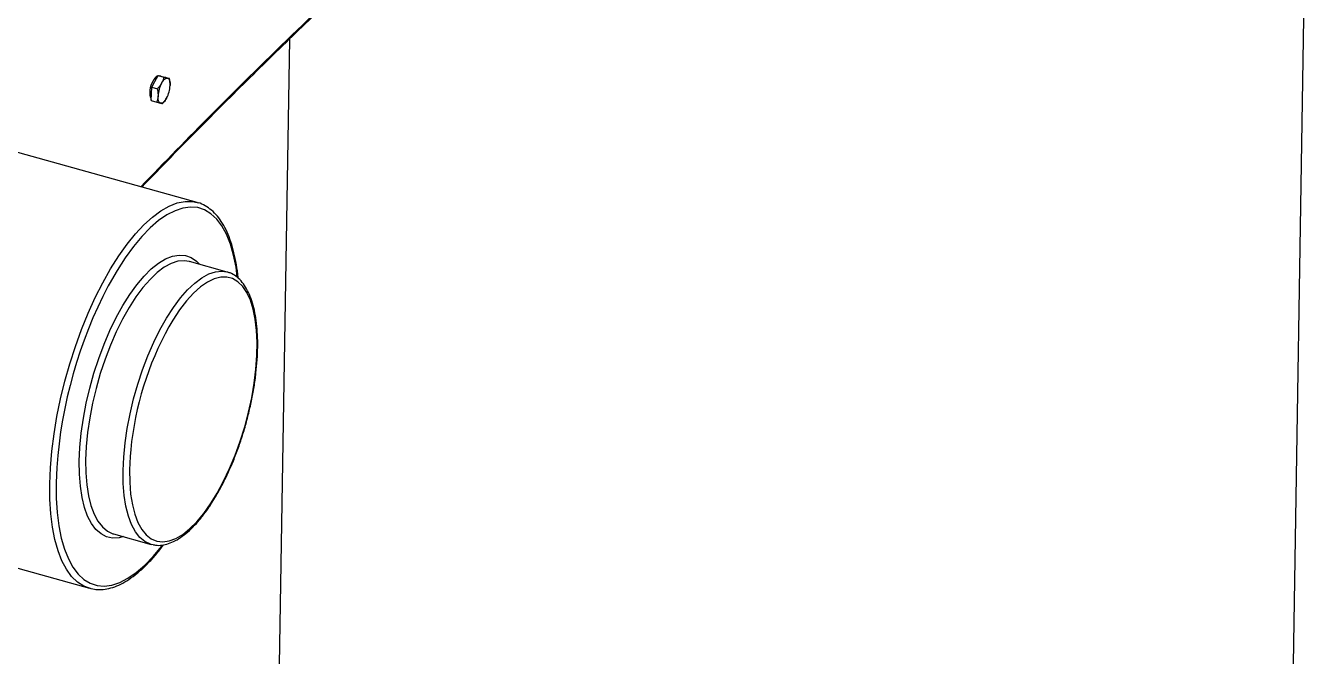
# Model space of a CAD drawing. Header units: millimetres. Extents: x -48 to 1187, y 2 to 839.
# Drawn here: x 832.5 to 941.3, y 248.3 to 301.9 of the extents above; entities that cross this region are included whole.
import ezdxf

# ---------------------------------------------------------------- set-up
doc = ezdxf.new("R2010")
doc.units = ezdxf.units.MM

msp = doc.modelspace()

# ---------------------------------------------------------------- linework, layer by layer
at = {"color": 7, "linetype": 'Continuous', "lineweight": 25}
for p, q in [((939.112363, 192.494074), (941.278208, 326.004343)), ((854.856924, 300.732456), (853.123677, 193.889009)), ((843.169615, 296.648629), (843.438106, 297.146018)), ((843.438106, 297.146018), (843.706598, 297.643406)), ((843.706598, 297.643406), (844.18572, 297.509731)), ((843.706598, 297.643406), (843.949624, 297.578197)), ((843.786057, 297.622086), (843.809776, 297.617223)), ((843.950453, 297.577974), (843.809776, 297.617223)), ((843.949624, 297.578197), (844.192651, 297.512987)), ((844.192651, 297.512987), (844.671773, 297.379312)), ((844.671773, 297.379312), (844.515636, 297.420279)), ((843.118685, 295.523431), (843.14415, 296.08603)), ((843.14415, 296.08603), (843.169615, 296.648629)), ((843.169615, 296.648629), (843.648737, 296.514953)), ((843.648737, 296.514953), (843.710162, 295.928112)), ((843.118685, 295.523431), (843.597807, 295.389756)), ((843.597807, 295.389756), (843.927723, 295.300304)), ((844.329307, 295.554951), (844.339003, 295.568802)), ((847.025106, 286.868203), (822.615843, 293.678399)), ((847.025106, 286.868203), (847.101648, 286.845609)), ((849.572752, 280.966452), (846.388935, 281.854738)), ((846.428214, 281.843318), (846.388935, 281.854738)), ((835.118174, 264.376956), (835.065899, 263.059575)), ((813.478783, 260.929138), (837.888045, 254.118941)), ((839.939245, 258.737612), (843.123062, 257.849326)), ((843.288966, 257.811015), (843.123062, 257.849326))]:
    msp.add_line(p, q, dxfattribs=at)
at = {"color": 7, "linetype": 'Continuous', "lineweight": 25, "flags": 128}
for points in [[(844.004118, 296.9881), (844.066679, 297.095178), (844.131893, 297.189681), (844.198643, 297.269994), (844.265786, 297.334741), (844.332176, 297.382815), (844.396674, 297.413394), (844.458178, 297.425953), (844.515636, 297.420279)], [(844.515636, 297.420279), (844.568064, 297.396468), (844.614566, 297.354928), (844.654345, 297.296369), (844.686721, 297.221794), (844.71114, 297.132478), (844.727184, 297.02995), (844.734579, 296.915964), (844.733198, 296.79247)], [(843.927723, 295.300304), (843.875295, 295.324115), (843.828794, 295.365655), (843.789015, 295.424213), (843.756639, 295.498789), (843.73222, 295.588104), (843.716175, 295.690632), (843.708781, 295.804619), (843.710162, 295.928112)], [(844.439241, 295.732483), (844.37668, 295.625405), (844.311466, 295.530902), (844.244717, 295.450589), (844.177573, 295.385842), (844.111184, 295.337768), (844.046685, 295.307189), (843.985181, 295.29463), (843.927723, 295.300304)], [(834.525529, 262.981519), (834.580017, 264.345928), (834.699773, 265.761278), (834.883805, 267.215842), (835.130587, 268.697565), (835.438074, 270.194171), (835.803719, 271.693258), (836.224491, 273.182404), (836.696905, 274.64927), (837.217045, 276.0817), (837.780601, 277.467825), (838.382904, 278.796159), (839.018963, 280.055695), (839.683506, 281.235997), (840.371029, 282.327283), (841.075833, 283.320512), (841.792078, 284.207452), (842.513829, 284.980755), (843.235106, 285.634013), (843.949932, 286.161812), (844.652383, 286.559779), (845.336639, 286.824617), (845.99703, 286.95413), (846.628084, 286.947246), (847.025106, 286.868203)], [(850.43371, 280.547544), (850.322687, 281.368183), (850.115702, 282.40673), (849.846391, 283.342796), (849.51705, 284.168396), (849.130489, 284.876484), (848.690007, 285.46102), (848.199362, 285.917018), (847.66274, 286.240585), (847.084719, 286.428963), (846.47023, 286.480544), (845.824516, 286.394887), (845.153086, 286.172724), (844.461669, 285.81595), (843.756163, 285.327609), (843.042588, 284.711866), (842.327031, 283.973977), (841.615597, 283.120235), (840.914356, 282.157925), (840.229292, 281.095256), (839.566248, 279.941296), (839.491949, 279.803701)], [(837.025334, 264.915494), (837.076548, 266.083304), (837.192728, 267.299966), (837.372558, 268.551695), (837.614001, 269.824308), (837.914319, 271.103385), (838.270112, 272.374435), (838.677347, 273.623055), (839.13141, 274.835099), (839.627157, 275.996833), (840.158971, 277.095095), (840.720825, 278.117441), (841.306355, 279.052287), (841.908925, 279.889041), (842.521709, 280.618222), (843.137762, 281.231569), (843.750106, 281.722131), (844.351802, 282.084351), (844.936033, 282.314125), (845.496178, 282.408849), (846.025892, 282.36745), (846.519172, 282.190396), (846.970429, 281.879695), (847.227374, 281.620813)], [(846.388935, 281.854738), (845.934759, 281.923995), (845.392237, 281.873448), (844.823592, 281.687167), (844.235492, 281.367337), (843.634829, 280.917708), (843.028648, 280.343551), (842.424055, 279.651598), (841.828139, 278.849962), (841.247885, 277.94804), (840.690096, 276.956406), (840.161313, 275.886688), (839.667735, 274.751426), (839.215149, 273.56393), (838.80886, 272.338123), (838.453632, 271.088376), (838.15363, 269.829341), (837.912371, 268.575779), (837.732684, 267.342387), (837.616675, 266.143626), (837.565704, 264.99355)], [(840.749521, 264.105263), (840.800492, 265.25534), (840.916501, 266.454101), (841.096188, 267.687493), (841.337447, 268.941054), (841.637449, 270.200089), (841.992677, 271.449836), (842.398965, 272.675644), (842.851552, 273.863139), (843.34513, 274.998401), (843.873913, 276.06812), (844.431701, 277.059753), (845.011955, 277.961675), (845.607872, 278.763312), (846.212465, 279.455265), (846.818646, 280.029422), (847.419308, 280.479051), (848.007409, 280.79888), (848.576054, 280.985161), (849.118576, 281.035709), (849.554554, 280.971431)], [(841.289891, 264.183319), (841.304883, 263.113836), (841.385384, 262.119557), (841.530418, 261.21255), (841.738224, 260.403825), (842.006279, 259.703199), (842.331329, 259.119177), (842.70943, 258.658848), (843.135991, 258.3278), (843.605834, 258.13005), (844.113257, 258.068001), (844.652099, 258.142404), (845.215821, 258.352357), (845.797578, 258.695311), (846.39031, 259.167103), (846.986821, 259.762007), (847.579871, 260.4728), (848.16226, 261.290855), (848.72692, 262.206242), (849.266996, 263.207849), (849.775933, 264.283518), (850.247552, 265.420191), (850.676128, 266.604072), (851.056461, 267.82079), (851.383931, 269.055574), (851.654566, 270.293438), (851.865079, 271.519353), (852.012915, 272.718441), (852.096279, 273.876144), (852.114161, 274.978411), (852.066341, 276.011862), (851.953403, 276.963951), (851.776715, 277.823121), (851.538422, 278.578944), (851.241419, 279.222245), (850.889308, 279.745215), (850.486366, 280.141505), (850.037482, 280.406306), (849.548106, 280.536403), (849.024178, 280.530217), (848.472057, 280.387822), (847.898447, 280.110948), (847.310309, 279.702956), (846.714784, 279.168797), (846.119098, 278.514956), (845.530485, 277.749369), (844.956088, 276.88133), (844.624984, 276.322344)], [(841.390909, 265.904973), (841.340591, 265.315023), (841.289891, 264.183319)], [(840.777685, 258.503687), (840.401146, 258.411276), (839.855443, 258.384576), (839.34322, 258.493957), (838.870281, 258.738181), (838.441984, 259.114479), (838.063182, 259.618589), (837.738168, 260.244798), (837.470623, 260.986012), (837.263579, 261.833832), (837.119382, 262.778652), (837.039666, 263.809767), (837.025334, 264.915494)], [(837.565704, 264.99355), (837.58037, 263.905642), (837.660499, 262.892657), (837.805153, 261.966472), (838.012636, 261.137944), (838.280514, 260.416789), (838.605648, 259.811461), (838.984226, 259.329056), (839.411809, 258.97523), (839.883384, 258.754133), (839.939245, 258.737612)], [(843.123062, 257.849326), (843.067201, 257.865846), (842.595626, 258.086944), (842.168043, 258.440769), (841.789465, 258.923174), (841.464331, 259.528503), (841.196452, 260.249658), (840.98897, 261.078185), (840.844316, 262.00437), (840.764187, 263.017355), (840.749521, 264.105263)], [(837.888045, 254.118941), (837.404855, 254.305535), (836.869384, 254.650694), (836.380211, 255.127132), (835.941388, 255.730902), (835.556552, 256.456999), (835.228891, 257.299408), (834.961122, 258.251147), (834.755462, 259.304332), (834.613616, 260.450234), (834.536759, 261.679358), (834.525529, 262.981519)], [(835.065899, 263.059575), (835.077506, 261.769861), (835.155086, 260.553732), (835.297978, 259.421564), (835.504963, 258.383017), (835.774275, 257.446951), (836.103616, 256.621352), (836.490176, 255.913263), (836.930658, 255.328727), (837.421303, 254.87273), (837.957925, 254.549162), (838.535947, 254.360784), (839.150436, 254.309203), (839.79615, 254.39486), (840.467579, 254.617023), (841.158997, 254.973797), (841.864503, 255.462139), (842.578078, 256.077881), (843.293635, 256.815771), (844.005069, 257.669513), (844.064491, 257.746333)], [(838.020437, 254.085628), (837.982186, 254.094516), (837.888045, 254.118941)]]:
    msp.add_lwpolyline(points, dxfattribs=at)
at = {"color": 7, "linetype": 'Continuous', "lineweight": 25}
for centre, radius, start, end in [((844.845247, 296.19699), 1.837238, 147.44969136, 200.15537133), ((844.008086, 296.922638), 0.758487, 114.88186584, 159.72312119), ((846.299605, 295.78076), 2.593632, 152.25730981, 176.74309151), ((842.143754, 296.939823), 2.593632, 332.25730981, 356.74309151), ((874.278203, 261.60774), 39.25782, 152.38687555, 175.95504056), ((868.450298, 263.215076), 27.192758, 151.18302945, 174.32303973)]:
    msp.add_arc(centre, radius, start, end, dxfattribs=at)
for points, knots in [([(820.695904, 300.16429), (822.958422, 301.858959), (827.483689, 305.248468), (834.293858, 310.671478), (841.248803, 316.451208), (848.34847, 322.630104), (855.589713, 329.217385), (862.832488, 336.093072), (870.073336, 343.25362), (877.308815, 350.694571), (884.417605, 358.283768), (891.396309, 366.00697), (898.243983, 373.821911), (902.798375, 379.233805), (905.075456, 381.939614)], [0, 0, 0, 0, 0.0809833634, 0.1619749391, 0.2429580762, 0.328634895, 0.4143217634, 0.4999984823, 0.5855068649, 0.6710253371, 0.7565338187, 0.8376863058, 0.9188472846, 1, 1, 1, 1]), ([(904.81662, 380.765988), (902.608238, 378.148662), (898.191263, 372.91376), (891.550903, 365.346442), (884.709413, 357.779184), (877.667319, 350.261172), (870.427795, 342.816067), (863.182899, 335.651515), (855.936075, 328.771985), (848.690784, 322.181016), (841.645058, 316.049082), (834.801702, 310.358706), (828.16031, 305.060978), (823.746707, 301.743771), (821.540012, 300.085247)], [0, 0, 0, 0, 0.0797386628, 0.1594849602, 0.2392234208, 0.3259187639, 0.4126242363, 0.499319479, 0.5861853946, 0.6730616006, 0.7599276174, 0.8399490363, 0.9199783757, 1, 1, 1, 1]), ([(842.245822, 288.201625), (844.253212, 290.272035), (848.673805, 294.831406), (855.508432, 301.537422), (862.749914, 308.386852), (869.989628, 314.939789), (877.22386, 321.201141), (884.243011, 327.003516), (891.042716, 332.342382), (895.798406, 335.962608), (898.347927, 337.779561), (898.709908, 338.037532)], [0, 0, 0, 0, 0.1063090002, 0.2341093609, 0.3618946434, 0.4899314796, 0.6179834832, 0.7460204689, 0.8633001724, 0.9805913525, 1, 1, 1, 1]), ([(842.347663, 288.173212), (843.168286, 289.02675), (845.483161, 291.434476), (849.279828, 295.264989), (853.72379, 299.659656), (858.128407, 303.902087), (862.493968, 308.000064), (866.831898, 311.963225), (871.165605, 315.816191), (875.518649, 319.580541), (879.903521, 323.266775), (884.320691, 326.873655), (888.771025, 330.403979), (893.254219, 333.845396), (896.570969, 336.338205), (898.390529, 337.649379), (898.707315, 337.877654)], [0, 0, 0, 0, 0.0435348368, 0.1228063007, 0.201371569, 0.2792580459, 0.3564928597, 0.4330833117, 0.5096419733, 0.5868284089, 0.6646634191, 0.7431720288, 0.8223794243, 0.9023109914, 0.9829923332, 1, 1, 1, 1]), ([(844.18572, 297.509731), (844.152993, 297.372997), (844.110638, 297.196037), (844.023847, 297.026612), (844.004118, 296.9881)], [0, 0, 0, 0, 0.7726909478, 1, 1, 1, 1]), ([(844.515636, 297.420279), (844.509792, 297.421848), (844.42649, 297.444213), (844.301729, 297.478163), (844.18572, 297.509731)], [0, 0, 0, 0, 0.070150268, 1, 1, 1, 1]), ([(844.733198, 296.79247), (844.733714, 296.805822), (844.741078, 296.99615), (844.705166, 297.194695), (844.671773, 297.379312)], [0, 0, 0, 0, 0.070150268, 1, 1, 1, 1]), ([(844.004118, 296.9881), (843.920772, 296.857364), (843.815905, 296.69287), (843.677201, 296.545248), (843.648737, 296.514953)], [0, 0, 0, 0, 0.7947832543, 1, 1, 1, 1]), ([(843.710162, 295.928112), (843.709472, 295.914809), (843.699637, 295.725171), (843.646871, 295.551367), (843.597807, 295.389756)], [0, 0, 0, 0, 0.070150268, 1, 1, 1, 1]), ([(843.927723, 295.300304), (843.933393, 295.298783), (844.014225, 295.277107), (844.050308, 295.267899), (844.08386, 295.259336)], [0, 0, 0, 0, 0.070150268, 1, 1, 1, 1]), ([(844.08386, 295.259336), (844.112324, 295.289631), (844.251028, 295.437253), (844.355895, 295.601746), (844.439241, 295.732483)], [0, 0, 0, 0, 0.2052167455, 1, 1, 1, 1]), ([(850.502581, 280.431889), (850.501043, 280.453792), (850.472206, 280.864616), (850.36006, 281.597605), (850.161691, 282.616011), (849.896604, 283.539253), (849.573628, 284.37062), (849.191091, 285.100558), (848.750669, 285.720628), (848.257048, 286.228012), (847.711488, 286.596258), (847.324479, 286.797843), (847.115096, 286.840659), (847.110817, 286.841534)], [0, 0, 0, 0, 0.006235504, 0.1169601182, 0.2279106945, 0.3391119251, 0.4505513949, 0.562104755, 0.6733274481, 0.7835081187, 0.8917900106, 0.9977889576, 1, 1, 1, 1]), ([(843.321722, 257.818925), (843.427079, 257.798084), (843.706121, 257.742887), (844.185781, 257.79125), (844.748088, 257.946248), (845.32702, 258.226816), (845.918232, 258.627004), (846.514927, 259.145721), (847.108498, 259.774948), (847.691746, 260.50563), (848.258896, 261.328538), (848.804935, 262.234632), (849.324986, 263.214392), (849.814259, 264.257691), (850.268107, 265.353783), (850.682107, 266.491368), (851.052137, 267.658696), (851.374448, 268.843696), (851.645708, 270.034081), (851.863062, 271.217538), (852.024157, 272.381881), (852.127152, 273.515234), (852.170693, 274.606148), (852.153875, 275.643756), (852.076156, 276.617895), (851.937214, 277.519211), (851.736736, 278.339056), (851.474272, 279.069489), (851.14927, 279.700915), (850.763258, 280.22546), (850.318278, 280.623233), (849.908208, 280.871423), (849.638147, 280.935241), (849.547545, 280.956651)], [0, 0, 0, 0, 0.0187480483, 0.0496545831, 0.0811406371, 0.1136017268, 0.1468947022, 0.1806153551, 0.2144206858, 0.2481460726, 0.2817679792, 0.3152958564, 0.3487477858, 0.3821418659, 0.4154938861, 0.4488171957, 0.482123231, 0.515422185, 0.5487231734, 0.5820331612, 0.6153622868, 0.6487218709, 0.6821251537, 0.7155880549, 0.7491297385, 0.7827722501, 0.8165371127, 0.8504332919, 0.884423677, 0.9182591538, 0.9515094127, 0.9837321197, 1, 1, 1, 1]), ([(838.038699, 254.087632), (838.218188, 254.054466), (838.600539, 253.983815), (839.216825, 254.026041), (839.873856, 254.179343), (840.54998, 254.457198), (841.241204, 254.855821), (841.942019, 255.375112), (842.646012, 256.007247), (843.345417, 256.756208), (843.857189, 257.36021), (844.129807, 257.741103), (844.176518, 257.806366)], [0, 0, 0, 0, 0.0935019202, 0.1991796859, 0.3062303054, 0.4154008649, 0.5264774462, 0.6387293834, 0.751457011, 0.8641826443, 0.9767286303, 1, 1, 1, 1])]:
    msp.add_open_spline(points, degree=3, knots=knots, dxfattribs=at)

doc.saveas('drawing.dxf')
